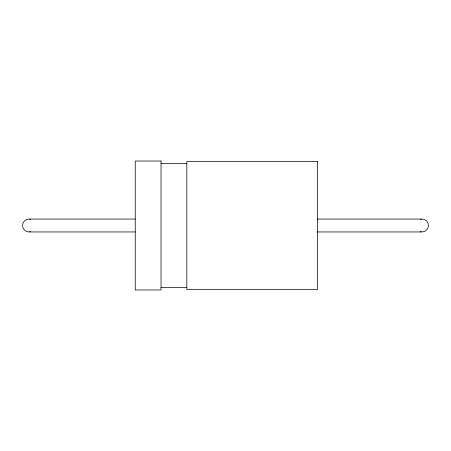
<?xml version="1.0" encoding="UTF-8"?>
<svg xmlns="http://www.w3.org/2000/svg" width="451" height="451" viewBox="0 0 451 451"><rect width="100%" height="100%" fill="white"/><g stroke="black" fill="none" stroke-linecap="round" stroke-linejoin="round"><path stroke-width="0.68" d="M161.03 163.634L186.821 163.634M29.698 219.051L135.244 219.051M317.16 219.051L421.302 219.051M29.698 231.949L135.244 231.949M317.16 231.949L421.302 231.949M161.03 287.366L186.821 287.366M30.668 231.729A6.449 6.449 0 0 1 22.55 225.5A6.449 6.449 0 0 1 30.668 219.271M420.332 219.271A6.449 6.449 0 0 1 428.45 225.5A6.449 6.449 0 0 1 420.332 231.729M161.03 161.03L135.244 161.03L135.244 289.97L161.03 289.97L161.03 161.03M317.617 161.543L186.821 161.543L186.821 289.457L317.617 289.457L317.617 161.543"/></g></svg>
